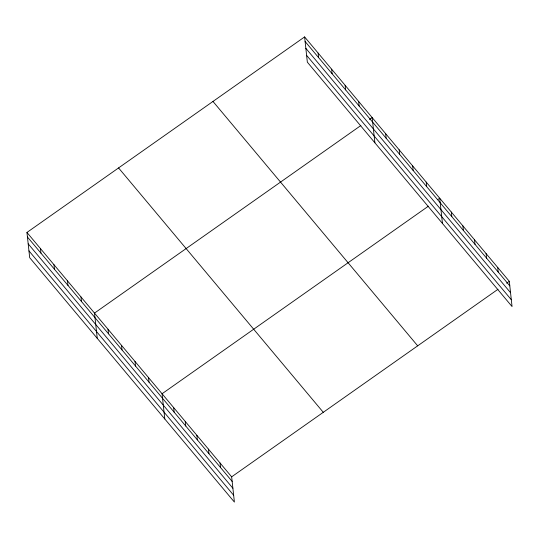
<?xml version="1.0" encoding="UTF-8"?>
<svg xmlns="http://www.w3.org/2000/svg" width="539" height="539" viewBox="0 0 539 539"><rect width="100%" height="100%" fill="white"/><g stroke="black" fill="none" stroke-linecap="round" stroke-linejoin="round"><path stroke-width="0.81" d="M26.95 232.45L231.655 476.84L234.398 502.079L29.692 257.689L26.95 232.45L304.602 36.921L509.308 281.311L512.05 306.55L307.345 62.16L304.602 36.921M360.867 125.52L94.5 313.098L97.242 338.337M369.498 119.436L372.159 117.569L374.901 142.808M428.424 206.167L162.057 393.753L164.799 418.985M437.715 199.619L439.709 198.217L442.452 223.456M231.655 476.84L498.023 289.261M506.653 283.184L509.308 281.311M305.101 41.496L509.806 285.886M305.842 48.315L510.548 292.704M306.603 55.342L511.309 299.731M212.979 101.447L417.685 345.836M118.573 167.925L323.279 412.315M27.449 237.025L232.154 481.421M28.19 243.844L232.888 488.24M28.951 250.871L233.656 495.26M497.706 267.465L498.204 272.04M486.111 253.613L486.602 258.188M474.509 239.767L475.007 244.342M462.907 225.915L463.405 230.49M451.311 212.07L451.803 216.644M426.201 182.088L426.693 186.662M412.685 165.958L413.184 170.533M399.177 149.829L399.675 154.403M385.668 133.699L386.167 138.274M358.644 101.44L359.142 106.015M345.135 85.31L345.634 89.885M331.626 69.181L332.125 73.755M318.118 53.051L318.61 57.626M220.053 462.994L220.552 467.569M208.452 449.142L208.95 453.723M196.856 435.296L197.348 439.871M185.254 421.444L185.753 426.026M173.652 407.599L174.151 412.173M148.542 377.617L149.04 382.198M135.033 361.487L135.532 366.069M121.524 345.358L122.023 349.939M108.016 329.228L108.507 333.809M80.991 296.969L81.49 301.55M67.483 280.839L67.981 285.421M53.974 264.71L54.466 269.284M40.459 248.58L40.957 253.155"/></g></svg>
